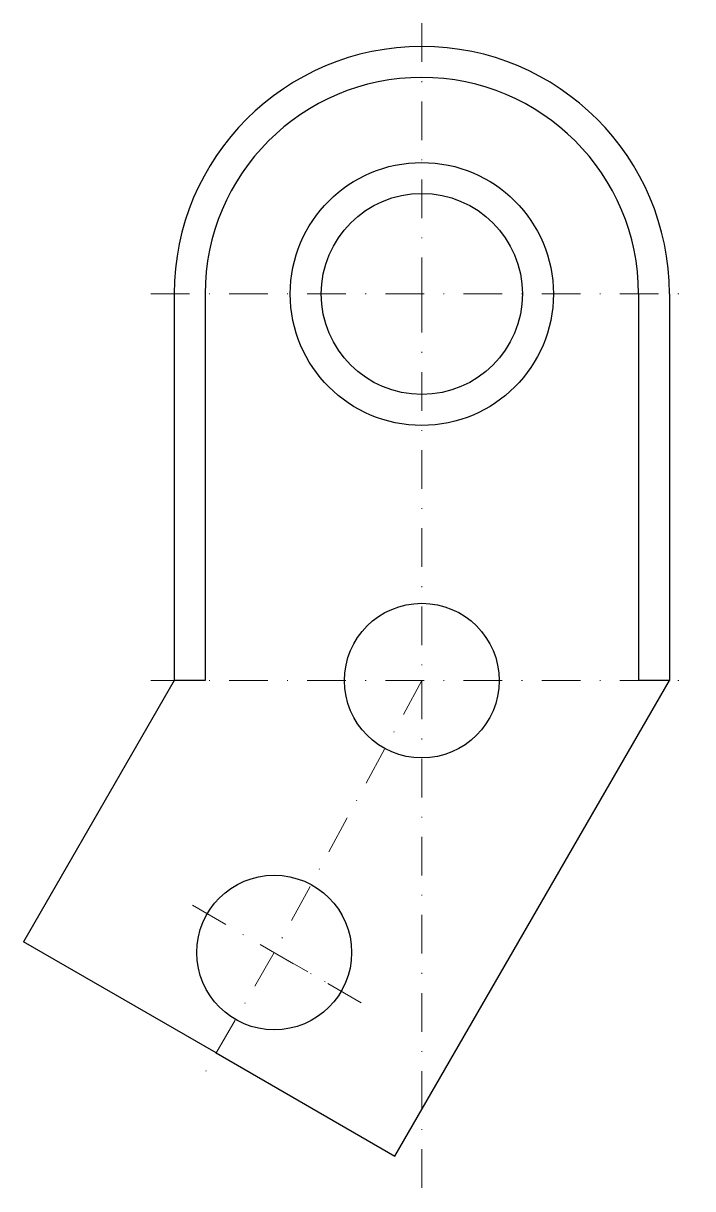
# Model space of a CAD drawing. Header units: inches. Extents: x -51 to 35, y -116 to 35.
import ezdxf

# ---------------------------------------------------------------- set-up
doc = ezdxf.new("R2010")
doc.units = ezdxf.units.IN
doc.header["$LTSCALE"] = 10
doc.header["$MEASUREMENT"] = 0
doc.linetypes.add('DASHDOT', pattern=[1, 0.5, -0.25, 0, -0.25])
doc.layers.add('BLUE', color=5, linetype='Continuous', lineweight=30)
doc.layers.add('RED', color=1, linetype='DASHDOT', lineweight=20)

msp = doc.modelspace()

# ---------------------------------------------------------------- linework, layer by layer
at = {"layer": 'BLUE'}
for p, q in [((-32, 0), (-32, -50)), ((-28, 0), (-28, -50)), ((28, 0), (28, -50)), ((32, 0), (32, -50)), ((-32, -50), (-51.49, -83.76)), ((-28, -50), (-32, -50)), ((-3.49, -111.48), (32, -50)), ((32, -50), (28, -50)), ((-26.57, -98.15), (-51.49, -83.76)), ((-26.57, -98.15), (-3.49, -111.48))]:
    msp.add_line(p, q, dxfattribs=at)
for centre, radius in [((0, 0), 17), ((0, 0), 13), ((0, -50), 10), ((-19.07, -85.16), 10)]:
    msp.add_circle(centre, radius, dxfattribs=at)
for radius in [32, 28]:
    msp.add_arc((0, 0), radius, 0, 180, dxfattribs=at)
at = {"layer": 'RED'}
for p, q in [((0, 35), (0, 0)), ((-35, 0), (35, 0)), ((0, 0), (0, -50)), ((-35, -50), (35, -50)), ((0, -50), (-19.07, -85.16)), ((0, -50), (0, -115.7)), ((-7.82, -91.66), (-30.33, -78.66)), ((-19.07, -85.16), (-28.07, -100.75)), ((-19.07, -85.16), (-10.41, -90.16))]:
    msp.add_line(p, q, dxfattribs=at)

doc.saveas('drawing.dxf')
